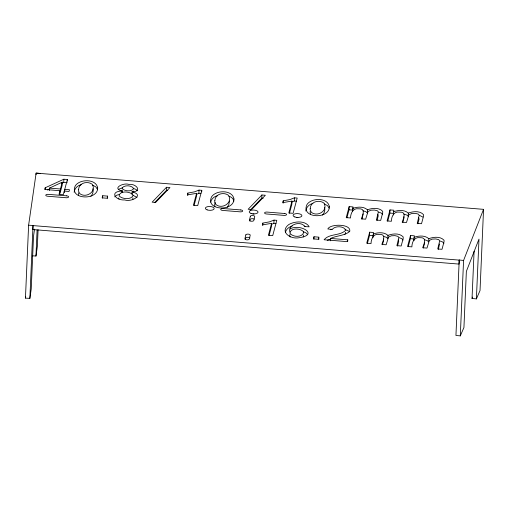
<?xml version="1.0" encoding="UTF-8"?>
<svg xmlns="http://www.w3.org/2000/svg" width="509" height="509" viewBox="0 0 509 509"><rect width="100%" height="100%" fill="white"/><g stroke="black" fill="none" stroke-linecap="round" stroke-linejoin="round"><path stroke-width="0.76" d="M133.46 192.027L133.307 191.053M28.612 225.22L36.12 173.111L483.55 209.345L463.572 260.449L459.22 260.01L459.042 264.082L32.843 229.546L33.021 225.474L28.612 225.22L25.45 298.121L29.859 298.389L31.234 288.966L33.518 236.227L34.536 229.171M45.161 189.361L45.218 187.77L63.86 179.219L67.379 179.499L67.315 181.089M49.367 190.5L49.456 188.114L62.27 182.152L62.149 185.327L60.323 192.186L60.444 189.004L62.27 182.152M59.871 193.897L59.992 190.716L44.767 189.482L45.218 187.77M61.589 183.38L63.74 182.394L63.86 179.219M64.236 192.656L64.299 191.066L69.039 191.448L69.491 189.736L64.751 189.354L64.694 190.945M102.633 198.109L102.723 195.723L107.628 196.124L107.539 198.504M122.128 192.637L122.185 191.053C111.229 188.343 123.757 182.387 128.866 184.417C136.17 183.355 142.8 191.689 132.022 191.848L131.933 194.228M154.685 202.582L166.386 190.442L166.5 187.267L169.949 187.547L155.614 202.448L152.14 202.168L166.5 187.267M187.751 195.475L187.84 193.096L194.635 191.823L199.006 190.099L201.78 190.321L201.723 191.912M187.84 193.096L187.363 194.896L196.576 193.344L196.455 196.525L194.082 205.445M196.9 194.234L198.885 193.28L199.006 190.099M250.231 210.153L261.779 198.173L261.9 194.992L265.342 195.271L251.618 209.536L248.15 209.256L261.9 194.992M262.752 225.481L262.841 223.095L269.636 221.822L274.007 220.098L276.788 220.327L272.722 235.591L268.415 235.241L271.577 223.349L262.364 224.902L262.841 223.095M271.577 223.349L271.462 226.524L269.083 235.444M271.901 224.234L273.887 223.279L274.007 220.098M283.144 203.206L283.233 200.82L290.028 199.547L294.399 197.829L297.18 198.052L293.114 213.316L288.807 212.972L291.969 201.074L282.756 202.627L283.233 200.82M289.818 232.155C287.922 223.992 301.143 220.613 304.846 226.613L309.173 226.817C305.591 220.263 294.45 221.161 288.711 224.596C279.263 231.983 290.575 239.332 298.656 237.798C319.792 235.031 300.253 223.101 289.939 228.974M291.969 201.074L291.848 204.249L289.475 213.176M292.293 201.958L294.278 201.004L294.399 197.829M313.919 239.147L314.008 236.761L318.914 237.162L318.348 239.287L313.442 238.893L314.008 236.761M318.825 239.548L318.882 237.957M330.462 240.827L330.557 238.441C336.678 235.508 344.351 235.896 349.715 231.48C351.643 223.782 330.551 223.521 327.802 228.948L332.173 229.508C334.827 225.64 343.925 225.818 345.764 230.183C340.26 236.119 329.228 233.351 324.093 239.752L347.291 241.635L347.768 239.834L330.557 238.441M347.704 241.425L347.768 239.834M346.896 217.865L349.047 209.784L349.161 206.603L353.017 206.921L352.489 211.642L352.985 207.71M352.603 208.461C357.21 206.756 363.668 206.247 367.46 209.803L367.339 212.985L365.92 211.712L363.051 210.777M369.54 235.368L369.661 232.193L373.511 232.505L372.982 237.226L373.396 235.68L369.54 235.368L367.39 243.448M373.103 234.051C377.703 232.346 384.161 231.837 387.953 235.387L387.833 238.568L386.414 237.296L383.544 236.361M389.881 213.093L390.002 209.912L393.858 210.223L393.323 214.951L393.737 213.405L389.881 213.093L387.731 221.167M393.444 211.769C398.044 210.064 404.509 209.555 408.301 213.112L408.18 216.293L406.761 215.021L403.885 214.085M408.224 246.757L410.375 238.676L410.496 235.502L414.351 235.813L413.823 240.534L414.097 239.504M413.938 237.359C418.544 235.648 425.002 235.139 428.794 238.696L428.673 241.877L427.255 240.604L424.385 239.669M29.859 298.389L33.021 225.474M36.05 174.695L36.12 173.111L40.51 173.454M32.302 255.817L35.974 256.04L37.1 230.062M38.08 229.788L37.354 246.445L35.974 256.04M459.22 260.01L455.943 335.45L460.295 335.889L463.928 327.548L466.365 271.38L478.988 239.084L476.392 298.898L472.04 298.459L474.089 251.236M460.295 335.889L463.572 260.449M483.55 209.345L480.025 290.55L476.392 298.898M78.443 192.777L78.73 195.348M310.121 211.54L310.401 214.117M229.514 201.074L228.732 204.949L227.122 207.367M118.788 197.906L118.985 199.121M25.45 298.121L25.673 296.702M74.129 192.224C74.524 188.438 77.578 185.384 81.268 184.665M305.807 210.987C306.202 207.201 309.256 204.147 312.94 203.428M245.332 239.612L245.701 238.097A2.208 0.961 2.2 0 1 247.552 237.302A2.208 0.961 2.2 0 1 249.913 237.932M249.849 221.014L250.218 219.5A2.208 0.961 2.2 0 1 251.866 218.705A2.208 0.961 2.2 0 1 254.239 219.169M215.059 202.525L214.633 205.102L215.008 206.387M59.992 190.716L59.019 194.355L63.332 194.705L64.299 191.066M64.751 189.354L67.379 179.499M102.723 195.723L102.156 197.855L107.062 198.249L107.628 196.124M196.576 193.344L193.407 205.242L197.721 205.591L201.78 190.321M349.161 206.603L346.235 217.623L350.542 217.973C350.542 213.316 353.112 207.825 358.508 208.792C365.557 208.34 363.261 213.786 361.339 218.845L365.647 219.194L368.032 211.502L370.851 210.211L374.439 210.052L377.385 210.764L378.359 211.89L376.393 220.066L380.681 220.41L382.692 212.851L382.698 211.33C379.033 207.316 372.187 207.984 367.46 209.803M361.975 219.163L363.184 213.882M369.661 232.193L366.728 243.207L371.036 243.556C371.036 238.906 373.612 233.408 379.001 234.382C386.057 233.93 383.761 239.376 381.833 244.428L386.14 244.778L388.526 237.086L391.345 235.794L394.933 235.635L397.879 236.348L398.852 237.48L396.886 245.65L401.175 245.993L403.185 238.435L403.192 236.914C399.533 232.899 392.681 233.567 387.953 235.387M377.01 220.467L378.219 215.892L377.92 214.397M390.002 209.912L387.069 220.931L391.376 221.275C391.376 216.624 393.953 211.133 399.349 212.1C406.398 211.649 404.101 217.095 402.174 222.153L406.481 222.503L408.867 214.811L411.692 213.519L415.274 213.36L418.226 214.073L419.193 215.199L417.234 223.375L421.516 223.718L423.533 216.16L423.533 214.639C419.874 210.624 413.022 211.292 408.301 213.112M382.475 244.746L383.71 239.955L383.442 238.982M402.816 222.471L404.051 217.68L403.79 216.7M397.51 246.051L398.719 241.482L398.42 239.981M410.496 235.502L407.563 246.515L411.876 246.865C411.876 242.214 414.447 236.717 419.842 237.69C426.892 237.239 424.595 242.678 422.674 247.737L426.981 248.087L429.361 240.394L432.186 239.103L435.774 238.944L438.72 239.656L439.693 240.789L437.727 248.958L442.016 249.302L444.026 241.743L444.033 240.223C440.368 236.208 433.522 236.876 428.794 238.696M417.851 223.775L419.06 219.201L418.761 217.706M423.31 248.055L424.544 243.264L424.283 242.284M438.344 249.359L439.572 243.964M210.631 202.162C211.362 198.822 214.27 196.391 217.547 195.698M285.339 232.537C286.045 229.222 289.042 226.874 292.185 226.028M303.199 237.041L303.434 234.986M472.04 298.459L472.645 297.065M290.022 234.477L289.659 235.603L290.168 237.048M132.76 199.725L132.887 197.874M122.045 190.996L122.3 190.544M114.652 196.881L116.758 195.195L119.189 194.502M90.844 196.328C92.657 194.413 93.701 191.314 92.861 188.75M322.515 215.091C324.328 213.176 325.378 210.083 324.532 207.519M344.739 234.503L345.643 233.357L345.458 232.301M118.718 189.233L122.306 187.891M47.248 189.965L49.398 188.979M327.223 240.286L330.71 239.058M131.424 193.56L132.2 193.248M330.411 229.731L331.976 229.133M122.185 191.053C109.314 191.174 115.015 200.603 124.807 199.948C131.417 202.423 145.09 194.813 132.022 191.848M166.386 190.442L167.76 190.557M261.779 198.173L263.153 198.281M198.885 193.28L200.966 193.445M294.278 201.004L296.365 201.176M63.74 182.394L67.258 182.68M349.047 209.784L352.896 210.096M49.456 188.114L60.444 189.004M273.887 223.279L275.973 223.445M410.375 238.676L414.231 238.988M33.009 225.589L459.175 260.105M304.172 226.079L305.196 226.39M345.057 229.451L348.989 231.271M419.626 215.447L422.903 217.088M378.791 212.138L381.279 213.067L382.577 214.505M440.126 241.031L442.614 241.96L443.912 243.397M399.285 237.722L401.779 238.651L403.071 240.095M133.205 188.355L135.833 189.354L137.595 190.799M133.256 195.392L137.016 197.524M303.326 231.69L305.852 232.791L307.741 234.624M324.36 203.944L327.497 205.649L329.075 208.086M228.967 196.219C231.277 196.926 233.656 198.682 233.822 201.284M92.683 185.181L95.826 186.886L97.404 189.323M122.173 191.982L122.593 192.44M296.702 217.559A4.416 1.928 2.2 0 1 297.854 217.585M252.839 214.009A4.416 1.928 2.2 0 1 253.991 214.034M133.587 188.355L133.581 188.845C130.985 191.868 125.131 191.289 122.294 188.801L122.166 187.815C124.794 184.882 131.29 185.168 133.587 188.355M133.199 195.31C131.214 200.088 122.427 199.254 119.106 195.94C119.399 190.341 130.864 191.193 133.199 195.31M78.564 189.596L78.475 190.888L79.595 193.452C85.607 198.669 96.875 191.842 92.231 184.29C87.421 180.657 78.876 182.839 78.564 189.596M214.843 200.635L214.753 201.927L215.873 204.491C221.892 209.708 233.16 202.881 228.509 195.329C223.706 191.696 215.161 193.878 214.843 200.635M310.242 208.366L310.146 209.651L311.266 212.221C317.285 217.432 328.553 210.605 323.909 203.053C319.098 199.42 310.554 201.602 310.242 208.366M303.682 232.479C302.111 237.709 292.999 237.27 290.009 233.389C289.844 227.542 300.73 228.115 303.549 231.805L303.682 232.479M97.69 187.98C97.728 200.883 68.721 199.598 75.3 185.772C79.773 178.844 96.265 178.595 97.69 187.98M233.968 199.019C234.006 211.922 205 210.637 211.579 196.811C216.051 189.882 232.543 189.634 233.968 199.019M329.361 206.749C329.399 219.653 300.393 218.361 306.978 204.542C311.451 197.613 327.936 197.365 329.361 206.749M245.822 234.916L244.899 238.715A2.208 0.961 2.2 0 0 246.84 239.841A2.208 0.961 2.2 0 0 249.283 239.071L250.212 235.253A2.208 0.961 2.2 0 0 248.246 234.134A2.208 0.961 2.2 0 0 245.822 234.916M250.339 216.319L249.416 220.117A2.208 0.961 2.2 0 0 251.382 221.237A2.208 0.961 2.2 0 0 253.806 220.454L254.723 216.675A2.208 0.961 2.2 0 0 252.788 215.523A2.208 0.961 2.2 0 0 250.339 216.319M66.654 195.844L48.228 194.355A2.208 0.961 2.2 0 0 45.778 195.125A2.208 0.961 2.2 0 0 47.719 196.251L66.151 197.746A2.208 0.961 2.2 0 0 68.594 196.977A2.208 0.961 2.2 0 0 66.654 195.844M240.725 209.943L223.184 208.525A2.208 0.961 2.2 0 0 220.734 209.294A2.208 0.961 2.2 0 0 222.675 210.427L240.223 211.846A2.208 0.961 2.2 0 0 242.666 211.076A2.208 0.961 2.2 0 0 240.725 209.943M284.595 213.5L267.047 212.075A2.208 0.961 2.2 0 0 264.604 212.851A2.208 0.961 2.2 0 0 266.544 213.977L284.086 215.396A2.208 0.961 2.2 0 0 286.535 214.626A2.208 0.961 2.2 0 0 284.595 213.5M294.87 216.98A4.416 1.928 2.2 0 0 301.888 215.867A4.416 1.928 2.2 0 0 295.748 213.691A4.416 1.928 2.2 0 0 294.87 216.98M251.001 213.43A4.416 1.928 2.2 0 0 258.018 212.317A4.416 1.928 2.2 0 0 251.879 210.141A4.416 1.928 2.2 0 0 251.001 213.43M207.138 209.873A4.416 1.928 2.2 0 0 214.155 208.766A4.416 1.928 2.2 0 0 208.016 206.584A4.416 1.928 2.2 0 0 207.138 209.873"/></g></svg>
